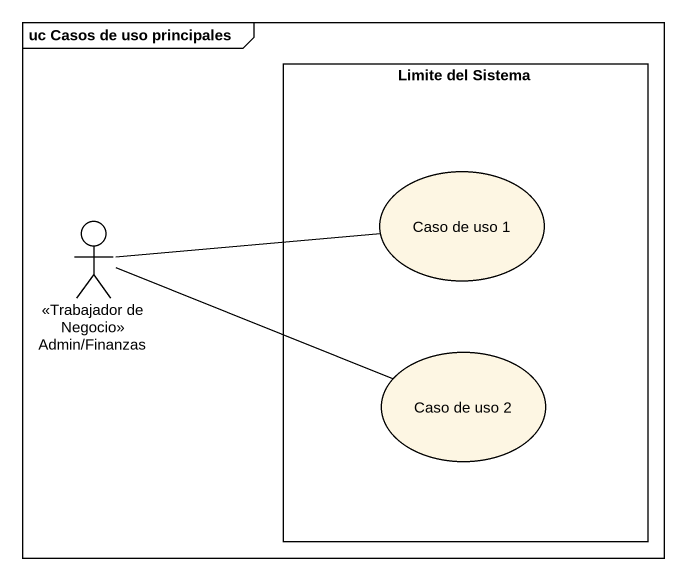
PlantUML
@startuml
mainframe uc Casos de uso principales
rectangle "Limite del Sistema" as Limite_del_Sistema {
  usecase "Caso de uso 1" as Caso_de_uso_1
  usecase "Caso de uso 2" as Caso_de_uso_2
}
actor "<<Trabajador de Negocio>> Admin/Finanzas" as Trabajador_de_Negocio_Admin
Trabajador_de_Negocio_Admin -right- Caso_de_uso_1
Trabajador_de_Negocio_Admin -right- Caso_de_uso_2
@enduml
